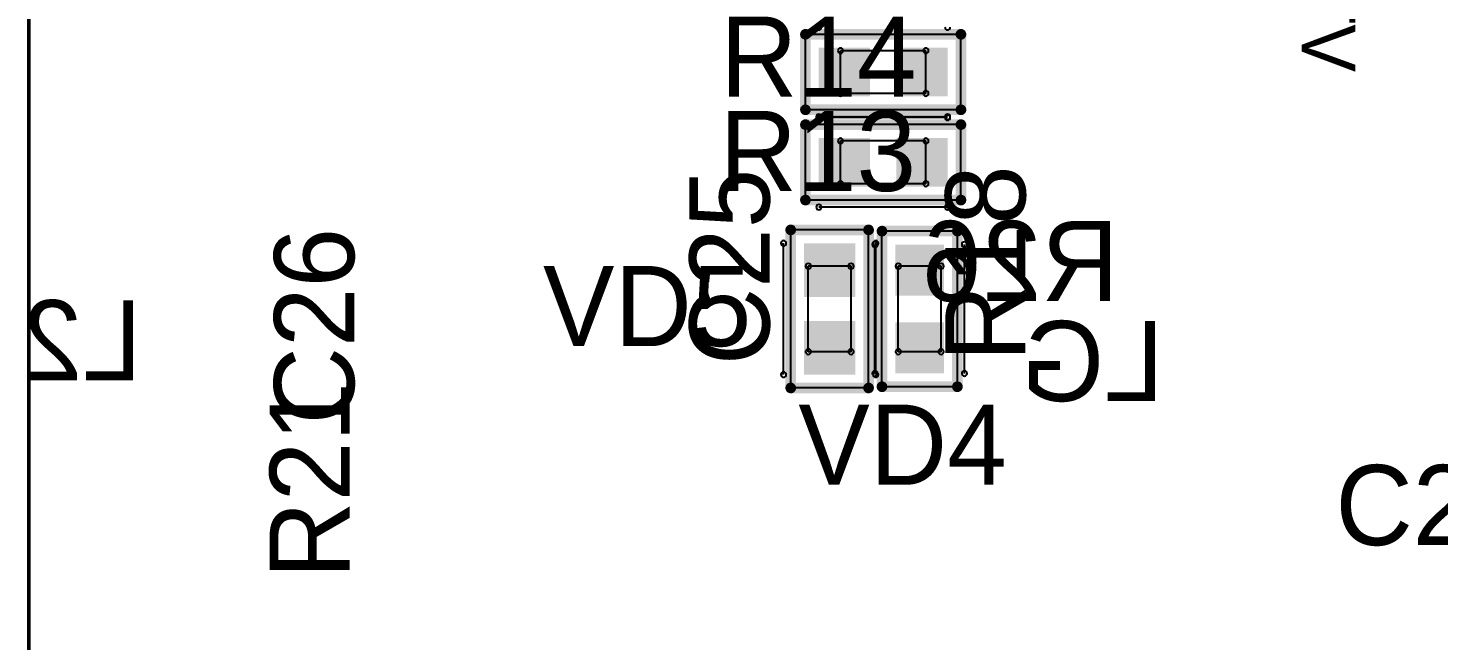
# Model space of a CAD drawing. Extents: x 23089 to 26449, y -1278 to -524.
# Drawn here: x 26304.1 to 26370.1, y -1118.7 to -1090 of the extents above; entities that cross this region are included whole.
import ezdxf

# ---------------------------------------------------------------- set-up
doc = ezdxf.new("R2010")
doc.units = 0
doc.header["$MEASUREMENT"] = 0
doc.layers.get('0').update_dxf_attribs({"linetype": 'CONTINUOUS', "lineweight": 50})
for name, color, linetype in [('BottomOverlay', 54, 'CONTINUOUS'), ('BottomPaste', 16, 'CONTINUOUS'), ('Mechanical20', 56, 'CONTINUOUS'), ('Mechanical21', 56, 'CONTINUOUS'), ('Mechanical23', 56, 'CONTINUOUS'), ('TopOverlay', 2, 'CONTINUOUS')]:
    doc.layers.add(name, color=color, linetype=linetype)
doc.styles.get("Standard").update_dxf_attribs({"font": 'ec5cdwin.shx'})

msp = doc.modelspace()

# ---------------------------------------------------------------- linework, layer by layer
msp.add_line((26304.095, -1187.116), (26304.095, -1054.616))
at = {"layer": 'BottomOverlay'}
for p, q in [((26347.118, -1094.189), (26341.087, -1094.189)), ((26347.118, -1094.224), (26341.087, -1094.224)), ((26347.118, -1098.415), (26341.087, -1098.415)), ((26339.436, -1106.251), (26339.436, -1100.105)), ((26343.716, -1106.193), (26343.716, -1100.163)), ((26343.754, -1106.251), (26343.754, -1100.105)), ((26347.907, -1106.193), (26347.907, -1100.163))]:
    msp.add_line(p, q, dxfattribs=at)
for centre, start, end in [((26341.087, -1089.998), 180, 0), ((26347.118, -1089.998), 180, 0), ((26341.087, -1094.189), 0, 180), ((26341.087, -1094.224), 0, 180), ((26341.087, -1094.189), 180, 0), ((26341.087, -1094.224), 180, 0), ((26347.118, -1094.189), 0, 180), ((26347.118, -1094.224), 0, 180), ((26347.118, -1094.189), 180, 0), ((26347.118, -1094.224), 180, 0), ((26341.087, -1098.415), 0, 180), ((26341.087, -1098.415), 180, 0), ((26347.118, -1098.415), 0, 180), ((26347.118, -1098.415), 180, 0), ((26339.436, -1100.105), 90, 270), ((26339.436, -1100.105), 270, 90), ((26343.716, -1100.163), 90, 270), ((26343.754, -1100.105), 90, 270), ((26343.716, -1100.163), 270, 90), ((26343.754, -1100.105), 270, 90), ((26347.907, -1100.163), 90, 270), ((26347.907, -1100.163), 270, 90), ((26339.436, -1106.251), 90, 270), ((26339.436, -1106.251), 270, 90), ((26343.716, -1106.193), 90, 270), ((26343.754, -1106.251), 90, 270), ((26343.716, -1106.193), 270, 90), ((26343.754, -1106.251), 270, 90), ((26347.907, -1106.193), 90, 270), ((26347.907, -1106.193), 270, 90)]:
    msp.add_arc(centre, 0.125, start, end, dxfattribs=at)
at = {"layer": 'BottomPaste'}
for points in [[(26343.483, -1093.234), (26341.087, -1093.234), (26343.483, -1090.954), (26341.087, -1090.954)], [(26347.118, -1093.234), (26344.722, -1093.234), (26347.118, -1090.954), (26344.722, -1090.954)], [(26343.483, -1097.459), (26341.087, -1097.459), (26343.483, -1095.179), (26341.087, -1095.179)], [(26347.118, -1097.459), (26344.722, -1097.459), (26347.118, -1095.179), (26344.722, -1095.179)], [(26342.792, -1100.105), (26342.792, -1102.622), (26340.397, -1100.105), (26340.397, -1102.622)], [(26344.671, -1102.558), (26344.671, -1100.163), (26346.952, -1102.558), (26346.952, -1100.163)], [(26342.792, -1103.735), (26342.792, -1106.251), (26340.397, -1103.735), (26340.397, -1106.251)], [(26344.671, -1106.193), (26344.671, -1103.798), (26346.952, -1106.193), (26346.952, -1103.798)]]:
    msp.add_solid(points, dxfattribs=at)
at = {"layer": 'Mechanical20'}
for p, q in [((26347.743, -1090.329), (26340.462, -1090.329)), ((26340.462, -1093.859), (26340.462, -1090.329)), ((26347.743, -1093.859), (26347.743, -1090.329)), ((26347.743, -1093.859), (26340.462, -1093.859)), ((26347.743, -1094.554), (26340.462, -1094.554)), ((26340.462, -1098.084), (26340.462, -1094.554)), ((26347.743, -1098.084), (26347.743, -1094.554)), ((26347.743, -1098.084), (26340.462, -1098.084)), ((26343.417, -1099.48), (26339.772, -1099.48)), ((26339.772, -1106.876), (26339.772, -1099.48)), ((26343.417, -1106.876), (26343.417, -1099.48)), ((26344.046, -1106.818), (26344.046, -1099.538)), ((26347.577, -1099.538), (26344.046, -1099.538)), ((26347.577, -1106.818), (26347.577, -1099.538)), ((26343.417, -1106.876), (26339.772, -1106.876)), ((26347.577, -1106.818), (26344.046, -1106.818))]:
    msp.add_line(p, q, dxfattribs=at)
for centre, start, end in [((26340.462, -1090.329), 0, 180), ((26340.462, -1090.329), 0, 180), ((26340.462, -1090.329), 180, 0), ((26340.462, -1090.329), 180, 0), ((26347.743, -1090.329), 0, 180), ((26347.743, -1090.329), 0, 180), ((26347.743, -1090.329), 180, 0), ((26347.743, -1090.329), 180, 0), ((26340.462, -1093.859), 0, 180), ((26340.462, -1093.859), 0, 180), ((26340.462, -1093.859), 180, 0), ((26340.462, -1093.859), 180, 0), ((26347.743, -1093.859), 0, 180), ((26347.743, -1093.859), 0, 180), ((26347.743, -1093.859), 180, 0), ((26347.743, -1093.859), 180, 0), ((26340.462, -1094.554), 0, 180), ((26340.462, -1094.554), 0, 180), ((26347.743, -1094.554), 0, 180), ((26347.743, -1094.554), 0, 180), ((26340.462, -1094.554), 180, 0), ((26340.462, -1094.554), 180, 0), ((26347.743, -1094.554), 180, 0), ((26347.743, -1094.554), 180, 0), ((26340.462, -1098.084), 0, 180), ((26340.462, -1098.084), 0, 180), ((26340.462, -1098.084), 180, 0), ((26340.462, -1098.084), 180, 0), ((26347.743, -1098.084), 0, 180), ((26347.743, -1098.084), 0, 180), ((26347.743, -1098.084), 180, 0), ((26347.743, -1098.084), 180, 0), ((26339.772, -1099.48), 90, 270), ((26339.772, -1099.48), 90, 270), ((26339.772, -1099.48), 270, 90), ((26339.772, -1099.48), 270, 90), ((26343.417, -1099.48), 90, 270), ((26343.417, -1099.48), 90, 270), ((26343.417, -1099.48), 270, 90), ((26343.417, -1099.48), 270, 90), ((26344.046, -1099.538), 90, 270), ((26344.046, -1099.538), 90, 270), ((26344.046, -1099.538), 270, 90), ((26344.046, -1099.538), 270, 90), ((26347.577, -1099.538), 90, 270), ((26347.577, -1099.538), 90, 270), ((26347.577, -1099.538), 270, 90), ((26347.577, -1099.538), 270, 90), ((26339.772, -1106.876), 90, 270), ((26339.772, -1106.876), 90, 270), ((26339.772, -1106.876), 270, 90), ((26339.772, -1106.876), 270, 90), ((26343.417, -1106.876), 90, 270), ((26343.417, -1106.876), 90, 270), ((26343.417, -1106.876), 270, 90), ((26343.417, -1106.876), 270, 90), ((26344.046, -1106.818), 90, 270), ((26344.046, -1106.818), 90, 270), ((26344.046, -1106.818), 270, 90), ((26344.046, -1106.818), 270, 90), ((26347.577, -1106.818), 90, 270), ((26347.577, -1106.818), 90, 270), ((26347.577, -1106.818), 270, 90), ((26347.577, -1106.818), 270, 90)]:
    msp.add_arc(centre, 0.125, start, end, dxfattribs=at)
at = {"layer": 'Mechanical21', "const_width": 0.5}
for points in [[(26340.462, -1093.859), (26340.462, -1090.329)], [(26347.743, -1090.329), (26340.462, -1090.329)], [(26347.743, -1093.859), (26347.743, -1090.329)], [(26347.743, -1093.859), (26340.462, -1093.859)], [(26340.462, -1098.084), (26340.462, -1094.554)], [(26347.743, -1094.554), (26340.462, -1094.554)], [(26347.743, -1098.084), (26347.743, -1094.554)], [(26347.743, -1098.084), (26340.462, -1098.084)], [(26339.772, -1106.876), (26339.772, -1099.48)], [(26343.417, -1099.48), (26339.772, -1099.48)], [(26343.417, -1106.876), (26343.417, -1099.48)], [(26347.577, -1099.538), (26344.046, -1099.538)], [(26344.046, -1106.818), (26344.046, -1099.538)], [(26347.577, -1106.818), (26347.577, -1099.538)], [(26343.417, -1106.876), (26339.772, -1106.876)], [(26347.577, -1106.818), (26344.046, -1106.818)]]:
    msp.add_lwpolyline(points, dxfattribs=at)
at = {"layer": 'Mechanical21', "const_width": 0.25}
for points in [[(26340.587, -1090.329, -1), (26340.337, -1090.329, -1)], [(26340.587, -1090.329, -1), (26340.337, -1090.329, -1)], [(26347.868, -1090.329, -1), (26347.618, -1090.329, -1)], [(26347.868, -1090.329, -1), (26347.618, -1090.329, -1)], [(26340.587, -1093.859, -1), (26340.337, -1093.859, -1)], [(26340.587, -1093.859, -1), (26340.337, -1093.859, -1)], [(26347.868, -1093.859, -1), (26347.618, -1093.859, -1)], [(26347.868, -1093.859, -1), (26347.618, -1093.859, -1)], [(26340.587, -1094.554, -1), (26340.337, -1094.554, -1)], [(26340.587, -1094.554, -1), (26340.337, -1094.554, -1)], [(26347.868, -1094.554, -1), (26347.618, -1094.554, -1)], [(26347.868, -1094.554, -1), (26347.618, -1094.554, -1)], [(26340.587, -1098.084, -1), (26340.337, -1098.084, -1)], [(26340.587, -1098.084, -1), (26340.337, -1098.084, -1)], [(26347.868, -1098.084, -1), (26347.618, -1098.084, -1)], [(26347.868, -1098.084, -1), (26347.618, -1098.084, -1)], [(26339.772, -1099.355, -1), (26339.772, -1099.605, -1)], [(26339.772, -1099.355, -1), (26339.772, -1099.605, -1)], [(26343.417, -1099.355, -1), (26343.417, -1099.605, -1)], [(26343.417, -1099.355, -1), (26343.417, -1099.605, -1)], [(26344.046, -1099.663, -1), (26344.046, -1099.413, -1)], [(26344.046, -1099.663, -1), (26344.046, -1099.413, -1)], [(26347.577, -1099.663, -1), (26347.577, -1099.413, -1)], [(26347.577, -1099.663, -1), (26347.577, -1099.413, -1)], [(26339.772, -1106.751, -1), (26339.772, -1107.001, -1)], [(26339.772, -1106.751, -1), (26339.772, -1107.001, -1)], [(26343.417, -1106.751, -1), (26343.417, -1107.001, -1)], [(26343.417, -1106.751, -1), (26343.417, -1107.001, -1)], [(26344.046, -1106.943, -1), (26344.046, -1106.693, -1)], [(26344.046, -1106.943, -1), (26344.046, -1106.693, -1)], [(26347.577, -1106.943, -1), (26347.577, -1106.693, -1)], [(26347.577, -1106.943, -1), (26347.577, -1106.693, -1)]]:
    msp.add_lwpolyline(points, format="xyb", close=True, dxfattribs=at)
at = {"layer": 'Mechanical23'}
for p, q in [((26346.103, -1091.094), (26342.103, -1091.094)), ((26342.103, -1093.094), (26342.103, -1091.094)), ((26346.103, -1093.094), (26346.103, -1091.094)), ((26346.103, -1093.094), (26342.103, -1093.094)), ((26346.103, -1095.319), (26342.103, -1095.319)), ((26342.103, -1097.319), (26342.103, -1095.319)), ((26346.103, -1097.319), (26346.103, -1095.319)), ((26346.103, -1097.319), (26342.103, -1097.319)), ((26342.595, -1101.178), (26340.595, -1101.178)), ((26340.595, -1105.178), (26340.595, -1101.178)), ((26342.595, -1105.178), (26342.595, -1101.178)), ((26344.811, -1105.178), (26344.811, -1101.178)), ((26346.811, -1101.178), (26344.811, -1101.178)), ((26346.811, -1105.178), (26346.811, -1101.178)), ((26342.595, -1105.178), (26340.595, -1105.178)), ((26346.811, -1105.178), (26344.811, -1105.178))]:
    msp.add_line(p, q, dxfattribs=at)
for centre, start, end in [((26342.103, -1091.094), 0, 180), ((26342.103, -1091.094), 0, 180), ((26342.103, -1091.094), 180, 0), ((26342.103, -1091.094), 180, 0), ((26346.103, -1091.094), 0, 180), ((26346.103, -1091.094), 0, 180), ((26346.103, -1091.094), 180, 0), ((26346.103, -1091.094), 180, 0), ((26342.103, -1093.094), 0, 180), ((26342.103, -1093.094), 0, 180), ((26342.103, -1093.094), 180, 0), ((26342.103, -1093.094), 180, 0), ((26346.103, -1093.094), 0, 180), ((26346.103, -1093.094), 0, 180), ((26346.103, -1093.094), 180, 0), ((26346.103, -1093.094), 180, 0), ((26342.103, -1095.319), 0, 180), ((26342.103, -1095.319), 0, 180), ((26342.103, -1095.319), 180, 0), ((26342.103, -1095.319), 180, 0), ((26346.103, -1095.319), 0, 180), ((26346.103, -1095.319), 0, 180), ((26346.103, -1095.319), 180, 0), ((26346.103, -1095.319), 180, 0), ((26342.103, -1097.319), 0, 180), ((26342.103, -1097.319), 0, 180), ((26342.103, -1097.319), 180, 0), ((26342.103, -1097.319), 180, 0), ((26346.103, -1097.319), 0, 180), ((26346.103, -1097.319), 0, 180), ((26346.103, -1097.319), 180, 0), ((26346.103, -1097.319), 180, 0), ((26340.595, -1101.178), 90, 270), ((26340.595, -1101.178), 90, 270), ((26340.595, -1101.178), 270, 90), ((26340.595, -1101.178), 270, 90), ((26342.595, -1101.178), 90, 270), ((26342.595, -1101.178), 90, 270), ((26342.595, -1101.178), 270, 90), ((26342.595, -1101.178), 270, 90), ((26344.811, -1101.178), 90, 270), ((26344.811, -1101.178), 90, 270), ((26344.811, -1101.178), 270, 90), ((26344.811, -1101.178), 270, 90), ((26346.811, -1101.178), 90, 270), ((26346.811, -1101.178), 90, 270), ((26346.811, -1101.178), 270, 90), ((26346.811, -1101.178), 270, 90), ((26340.595, -1105.178), 90, 270), ((26340.595, -1105.178), 90, 270), ((26340.595, -1105.178), 270, 90), ((26340.595, -1105.178), 270, 90), ((26342.595, -1105.178), 90, 270), ((26342.595, -1105.178), 90, 270), ((26342.595, -1105.178), 270, 90), ((26342.595, -1105.178), 270, 90), ((26344.811, -1105.178), 90, 270), ((26344.811, -1105.178), 90, 270), ((26344.811, -1105.178), 270, 90), ((26344.811, -1105.178), 270, 90), ((26346.811, -1105.178), 90, 270), ((26346.811, -1105.178), 90, 270), ((26346.811, -1105.178), 270, 90), ((26346.811, -1105.178), 270, 90)]:
    msp.add_arc(centre, 0.125, start, end, dxfattribs=at)

# ---------------------------------------------------------------- texts
at = {"layer": 'BottomOverlay'}
for s, p in [('R14', (26336.464, -1093.247)), ('R13', (26336.443, -1097.661)), ('VD5', (26328.173, -1104.918)), ('VD4', (26340.13, -1111.406)), ('C24', (26365.28, -1114.23))]:
    msp.add_text(s, height=3.75, dxfattribs=at).set_placement(p)
for s, p in [('C25', (26338.78, -1105.815)), ('R18', (26350.762, -1105.657)), ('C26', (26319.33, -1108.585)), ('R21', (26319.123, -1115.803))]:
    msp.add_text(s, height=3.75, rotation=90, dxfattribs=at).set_placement(p)
at = {"layer": 'TopOverlay', "text_generation_flag": 2}
msp.add_text('VT7', height=2.5, rotation=270, dxfattribs=at).set_placement((26363.704, -1092.092))
for s, p in [('R26', (26355.137, -1102.811)), ('L2', (26309.391, -1106.518)), ('LG', (26357.241, -1107.491))]:
    msp.add_text(s, height=3.75, dxfattribs=at).set_placement(p)

doc.saveas('drawing.dxf')
